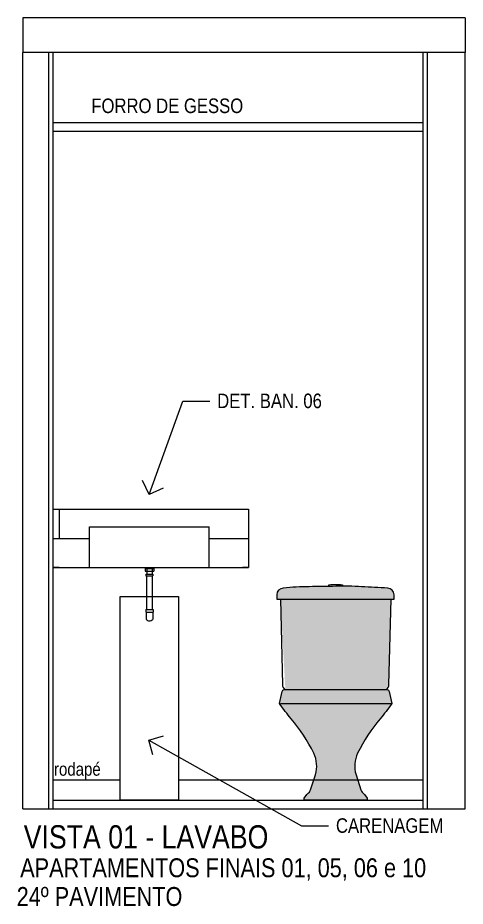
# Model space of a CAD drawing. Header units: metres. Extents: x 3 to 168, y -142 to 28.
# Drawn here: x 91.417 to 92.954, y -28.839 to -25.785 of the extents above; entities that cross this region are included whole.
import ezdxf
from ezdxf import colors
from ezdxf.entities.mleader import LeaderData, LeaderLine
from ezdxf.math import Vec2, Vec3

# ---------------------------------------------------------------- set-up
doc = ezdxf.new("R2010")
doc.units = ezdxf.units.M
doc.linetypes.add('DASHDOT', pattern=[1, 0.5, -0.25, 0, -0.25])
for name, color, linetype in [('ARQ-ALV ACAB', 4, 'Continuous'), ('ARQ-ALV OSSO', 5, 'Continuous'), ('ARQ-AUX1', 1, 'Continuous'), ('ARQ-AUX2', 2, 'Continuous'), ('ARQ-CERÂMICA', 7, 'Continuous'), ('ARQ-SIM', 1, 'Continuous'), ('ARQ-TXT', 2, 'Continuous')]:
    doc.layers.add(name, color=color, linetype=linetype)
doc.styles.add('Adesa', font='ARIALN.TTF')

# ---------------------------------------------------------------- blocks, each defined once
blk = doc.blocks.new('_Open90')
at = {"color": 0, "linetype": 'ByBlock', "lineweight": -2}
for p, q in [((-0.5, 0.5), (0, 0)), ((0, 0), (-1, 0)), ((0, 0), (-0.5, -0.5))]:
    blk.add_line(p, q, dxfattribs=at)
blk = doc.blocks.new('CP929_e')
h = blk.add_hatch(color=255)
h.dxf.hatch_style = 1
edge = h.paths.add_edge_path()
edge.add_line((-0.2008, 0.6911), (0.2008, 0.6911))
edge.add_line((0.2008, 0.6911), (0.2007, 0.706))
edge.add_arc((0.1775, 0.7059), 0.0232, 0.3738, 87.2297)
edge.add_arc((0.8026, 13.6236), 12.9097, 266.83094, 267.22967, ccw=False)
edge.add_arc((0.0251, -0.4194), 1.1548, 86.8309, 91.2023)
edge.add_arc((-0.2136, 10.9563), 10.2234, 270.68894, 271.20233, ccw=False)
edge.add_arc((-0.0771, -0.395), 1.1287, 90.6889, 95.2506)
edge.add_arc((-0.1791, 0.7056), 0.0234, 93.3635, 179.0318)
edge.add_line((-0.2025, 0.706), (-0.2026, 0.6928))
edge.add_line((-0.2026, 0.6928), (-0.2026, 0.6911))
edge.add_line((-0.2026, 0.6911), (-0.2008, 0.6911))
h = blk.add_hatch(color=255)
h.dxf.hatch_style = 1
h.paths.add_polyline_path([(0.19, 0.6911), (-0.19, 0.6911), (-0.183, 0.3966, 0.27163), (-0.1728, 0.38), (0.1728, 0.38, 0.27163), (0.183, 0.3966)])
edge = h.paths.add_edge_path()
edge.add_arc((0.1762, 0.3722), 0.0079, 11.5874, 90, ccw=False)
edge.add_line((0.1839, 0.3737), (0.1925, 0.3322))
edge.add_arc((0.19, 0.3317), 0.00247, -35.4858, 11.5874, ccw=False)
edge.add_arc((-0.451, 0.7887), 0.7897, 319.8958, 324.5139, ccw=False)
edge.add_arc((0.6061, -0.1016), 0.5923, 139.8961, 153.6351)
edge.add_arc((0.1638, 0.1176), 0.0987, 153.6351, 197.8396)
edge.add_line((0.0699, 0.0874), (0.0868, 0.0348))
edge.add_arc((0.1103, 0.0423), 0.0247, 197.8405, 235.7698)
edge.add_arc((0.0909, 0.0138), 0.00987, 34.0222, 55.7689, ccw=False)
edge.add_line((0.099, 0.0193), (0.1079, 0.0062))
edge.add_arc((0.1046, 0.0039), 0.00395, -90, 34.0313, ccw=False)
edge.add_line((0.1046, 0), (-0.1046, 0))
edge.add_arc((-0.1046, 0.0039), 0.00395, 145.9687, 270, ccw=False)
edge.add_line((-0.1079, 0.0062), (-0.099, 0.0193))
edge.add_arc((-0.0909, 0.0138), 0.00987, 124.2289, 145.9756, ccw=False)
edge.add_arc((-0.1103, 0.0423), 0.0247, 304.2311, 342.1604)
edge.add_line((-0.0868, 0.0348), (-0.0699, 0.0874))
edge.add_arc((-0.1638, 0.1176), 0.0987, 342.1604, 386.365)
edge.add_arc((-0.6061, -0.1016), 0.5923, 26.365, 40.1039)
edge.add_arc((0.451, 0.7887), 0.7897, 215.4858, 220.1038, ccw=False)
edge.add_arc((-0.19, 0.3317), 0.00247, 168.4116, 215.4849, ccw=False)
edge.add_line((-0.1925, 0.3322), (-0.1839, 0.3737))
edge.add_arc((-0.1762, 0.3722), 0.0079, 90, 168.4126, ccw=False)
edge.add_line((-0.1762, 0.38), (0.1762, 0.38))
edge = h.paths.add_edge_path()
edge.add_line((-0.19, 0.6911), (-0.183, 0.3966))
edge.add_arc((-0.1638, 0.3971), 0.0192, 181.3139, 242.1536)
edge = h.paths.add_edge_path()
edge.add_arc((-0.0018, -1.831), 2.5662, 89.9609, 93.9727)
edge.add_arc((-0.1782, 0.7056), 0.0234, 93.3635, 179.0318)
edge.add_line((-0.2016, 0.706), (-0.2017, 0.6928))
edge.add_arc((-0.1999, 0.6928), 0.00174, 180.2855, 270.6496)
edge.add_line((-0.1999, 0.6911), (-0.1971, 0.6911))
edge.add_line((-0.1971, 0.6911), (0.1971, 0.6911))
edge.add_line((0.1971, 0.6911), (0.1999, 0.6911))
edge.add_arc((0.1999, 0.6928), 0.00174, 269.3504, 359.7145)
edge.add_line((0.2017, 0.6928), (0.2016, 0.706))
edge.add_arc((0.1782, 0.7056), 0.0234, 0.9676, 86.6359)
edge.add_arc((0.0018, -1.8311), 2.5662, 86.0273, 90.0392)
for points in [[(-0.2008, 0.6911), (0.2008, 0.6911), (0.2007, 0.706, 0.398231), (0.1787, 0.729, -0.00174), (0.0889, 0.7337, 0.019076), (0.0009, 0.7352, -0.00224), (-0.0907, 0.7337, 0.019907), (-0.1804, 0.729, 0.39224), (-0.2025, 0.706), (-0.2026, 0.6928), (-0.2026, 0.6911)], [(0.1762, 0.38, -0.356146), (0.1839, 0.3737), (0.1925, 0.3322, -0.208334), (0.1921, 0.3302, -0.020153), (0.1531, 0.2799, 0.060019), (0.0754, 0.1614, 0.195307), (0.0699, 0.0874), (0.0868, 0.0348, 0.167025), (0.0964, 0.0219, -0.095174), (0.099, 0.0193), (0.1079, 0.0062, -0.601047), (0.1046, 0), (-0.1046, 0, -0.601047), (-0.1079, 0.0062), (-0.099, 0.0193, -0.095174), (-0.0964, 0.0219, 0.167025), (-0.0868, 0.0348), (-0.0699, 0.0874, 0.195307), (-0.0754, 0.1614, 0.060019), (-0.1531, 0.2799, -0.020153), (-0.1921, 0.3302, -0.208334), (-0.1925, 0.3322), (-0.1839, 0.3737, -0.356146), (-0.1762, 0.38)]]:
    blk.add_lwpolyline(points, format="xyb", close=True)
at = {"ltscale": 0.016708}
blk.add_lwpolyline([(-0.0237, 0.7353), (-0.0237, 0.7386, -0.407176), (-0.0218, 0.7406, -0.006022), (0, 0.7409, -0.006022), (0.0218, 0.7406, -0.407176), (0.0237, 0.7386), (0.0237, 0.7352)], format="xyb", dxfattribs=at)
for points in [[(-0.19, 0.6911), (-0.183, 0.3966, 0.27188), (-0.1728, 0.38)], [(0.1728, 0.38, 0.27188), (0.183, 0.3966), (0.19, 0.6911)]]:
    blk.add_lwpolyline(points, format="xyb")
for points in [[(-0.19, 0.6911), (0.19, 0.6911)], [(-0.19, 0.3317), (0.19, 0.3317)]]:
    blk.add_lwpolyline(points)
at = {"linetype": 'DASHDOT', "ltscale": 6.24726e-05}
blk.add_lwpolyline([(0.0866, 0.1829), (0.0866, 0.1829)], dxfattribs=at)
blk = doc.blocks.new('AREAS MOLHADAS')
at = {"layer": 'ARQ-ALV ACAB'}
for p, q in [((91.5392, -28.5046), (91.5392, -25.9046)), ((92.8093, -28.5046), (92.8093, -25.9046)), ((91.5392, -28.4746), (92.8093, -28.4746))]:
    blk.add_line(p, q, dxfattribs=at)
at = {"layer": 'ARQ-ALV OSSO'}
for p, q in [((91.4342, -28.5046), (91.4342, -25.9046)), ((91.5242, -28.5046), (91.5242, -25.9046)), ((92.8243, -28.5046), (92.8243, -25.9046)), ((92.9542, -28.5046), (92.9542, -25.9046)), ((91.4342, -28.5046), (92.9542, -28.5046))]:
    blk.add_line(p, q, dxfattribs=at)
at = {"layer": 'ARQ-AUX1'}
for p, q in [((91.5392, -26.1446), (92.8093, -26.1446)), ((91.5392, -26.1746), (92.8093, -26.1746))]:
    blk.add_line(p, q, dxfattribs=at)
blk.add_lwpolyline([(91.7691, -27.7746), (91.9691, -27.7746), (91.9691, -28.4746), (91.7691, -28.4746)], close=True, dxfattribs=at)
at = {"layer": 'ARQ-AUX2'}
for p, q in [((92.9542, -25.7846), (91.4342, -25.7846)), ((92.9542, -25.9046), (91.4342, -25.9046)), ((91.5472, -27.4746), (92.191, -27.4746)), ((91.6641, -27.5346), (92.0741, -27.5346)), ((91.6641, -27.6746), (91.6641, -27.5346)), ((92.0741, -27.6746), (92.0741, -27.5346)), ((91.5392, -27.5746), (91.6641, -27.5746)), ((92.0741, -27.5746), (92.2093, -27.5746)), ((91.5392, -27.6746), (92.2093, -27.6746)), ((91.8559, -27.6746), (91.8559, -27.6778)), ((91.8833, -27.6746), (91.8833, -27.6778)), ((91.8546, -27.6778), (91.8848, -27.6778)), ((91.8546, -27.6778), (91.8546, -27.6873)), ((91.8546, -27.6873), (91.8848, -27.6873)), ((91.8574, -27.6974), (91.8574, -27.7038)), ((91.8574, -27.6974), (91.881, -27.6974)), ((91.8574, -27.7038), (91.881, -27.7038)), ((91.8592, -27.7038), (91.8592, -27.819)), ((91.8609, -27.6778), (91.8609, -27.6873)), ((91.8609, -27.6873), (91.8609, -27.6974)), ((91.8784, -27.6778), (91.8784, -27.6873)), ((91.8784, -27.6873), (91.8784, -27.6979)), ((91.8792, -27.7038), (91.8792, -27.819)), ((91.881, -27.6974), (91.881, -27.7038)), ((91.8848, -27.6778), (91.8848, -27.6873)), ((91.8565, -27.819), (91.8565, -27.8284)), ((91.8565, -27.819), (91.8817, -27.819)), ((91.8565, -27.8284), (91.8817, -27.8284)), ((91.8578, -27.8284), (91.8578, -27.8532)), ((91.8808, -27.8284), (91.8808, -27.8532)), ((91.8817, -27.819), (91.8817, -27.8284))]:
    blk.add_line(p, q, dxfattribs=at)
for points in [[(91.4342, -25.7846), (91.4342, -25.9046)], [(92.9542, -25.7846), (92.9542, -25.9046)], [(91.5592, -27.6746), (91.5392, -27.6746), (91.5392, -27.4746), (91.5592, -27.4746), (91.5592, -27.5746)], [(92.1893, -27.4746), (92.2093, -27.4746), (92.2093, -27.6746), (92.1893, -27.6746)]]:
    blk.add_lwpolyline(points, dxfattribs=at)
blk.add_arc((91.8693, -27.8417), 0.0163, 225, 315, dxfattribs=at)
at = {"layer": 'ARQ-CERÂMICA'}
for p, q in [((91.5392, -28.4046), (91.7691, -28.4046)), ((91.9691, -28.4046), (92.8093, -28.4046))]:
    blk.add_line(p, q, dxfattribs=at)
at = {"layer": 'ARQ-AUX2'}
blk.add_blockref('CP929_e', (92.5093, -28.4745), dxfattribs=at)
at = {"layer": 'ARQ-TXT', "style": 'Adesa'}
for s, height, p in [('FORRO DE GESSO', 0.05, (91.6697, -26.1123, 108.9697)), ('rodapé', 0.045, (91.5415, -28.3906, 108.9697)), ('APARTAMENTOS FINAIS 01, 05, 06 e 10', 0.065, (91.4255, -28.7397, 108.9697)), ('24º PAVIMENTO', 0.065, (91.4134, -28.8385, 217.9394))]:
    blk.add_text(s, height=height, dxfattribs=at).set_placement(p)
at = {"layer": 'ARQ-TXT', "ltscale": 0.5, "style": 'Adesa'}
blk.add_text('VISTA 01 - LAVABO', height=0.08, dxfattribs=at).set_placement((91.4376, -28.6409))
at = {"layer": 'ARQ-SIM'}
ml = blk.add_multileader_mtext('Standard', dxfattribs=at)
ml.set_content('DET. BAN. 06', color=2, style='Adesa')
ml.set_leader_properties(color=256)
ml.set_arrow_properties(name='OPEN90')
ml.build(insert=Vec2(0, 0))
ml.multileader.update_dxf_attribs({"text_left_attachment_type": 2, "text_right_attachment_type": 2, "dogleg_length": 0.2, "arrow_head_size": 0.075})
ctx = ml.context
ctx.base_point, ctx.char_height, ctx.arrow_head_size, ctx.landing_gap_size, ctx.plane_origin = Vec3(92.0772, -27.1023), 0.05, 0.075, 0.025, Vec3(92.2772, -26.3707)
ctx.left_attachment, ctx.right_attachment = 2, 2
notes = []
notes.append((ctx, [(1, (1, 1, 0), (91.9842, -27.1023), (1, 0), 0.093, [(0, [(91.8684, -27.4241)], 0, [])])]))
ctx.mtext.insert, ctx.mtext.flow_direction = Vec3(92.1022, -27.0768), 5
ml = blk.add_multileader_mtext('Standard', dxfattribs=at)
ml.set_content('CARENAGEM', color=2, style='Adesa')
ml.set_leader_properties(color=256)
ml.set_arrow_properties(name='OPEN90')
ml.build(insert=Vec2(0, 0))
ml.multileader.update_dxf_attribs({"text_left_attachment_type": 2, "text_right_attachment_type": 2, "dogleg_length": 0.2, "arrow_head_size": 0.075})
ctx = ml.context
ctx.base_point, ctx.char_height, ctx.arrow_head_size, ctx.landing_gap_size, ctx.plane_origin = Vec3(92.4851, -28.5629), 0.05, 0.075, 0.025, Vec3(92.3508, -27.8313)
ctx.left_attachment, ctx.right_attachment = 2, 2
notes.append((ctx, [(1, (1, 1, 0), (92.3921, -28.5629), (1, 0), 0.093, [(0, [(91.867, -28.2681)], 0, [])])]))
ctx.mtext.insert, ctx.mtext.flow_direction = Vec3(92.5101, -28.5371), 5
for ctx, leaders in notes:
    for number, flags, end, landing, length, lines in leaders:
        leader = LeaderData()
        leader.index, (leader.has_last_leader_line, leader.has_dogleg_vector, leader.attachment_direction) = number, flags
        leader.last_leader_point, leader.dogleg_vector, leader.dogleg_length = Vec3(end), Vec3(landing), length
        for number, points, colour, breaks in lines:
            line = LeaderLine()
            line.index, line.vertices, line.color, line.breaks = number, Vec3.list(points), colors.encode_raw_color(colour), breaks
            leader.lines.append(line)
        ctx.leaders.append(leader)

msp = doc.modelspace()

# ---------------------------------------------------------------- block references
msp.add_blockref('AREAS MOLHADAS', (0, 0))

doc.saveas('drawing.dxf')
